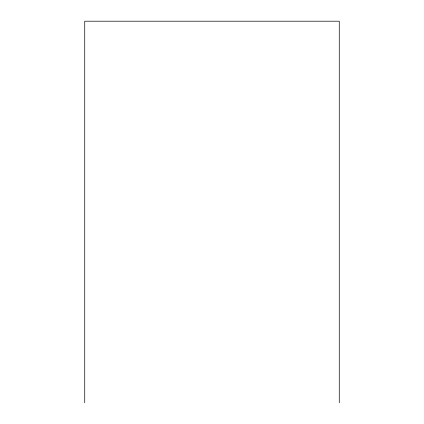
<?xml version="1.0" encoding="UTF-8"?>
<svg xmlns="http://www.w3.org/2000/svg" width="424" height="424" viewBox="0 0 424 424"><rect width="100%" height="100%" fill="white"/><g stroke="black" fill="none" stroke-linecap="round" stroke-linejoin="round"><path stroke-width="0.64" d="M339.269 402.8L339.269 21.2L84.731 21.2L84.731 402.8"/></g></svg>
